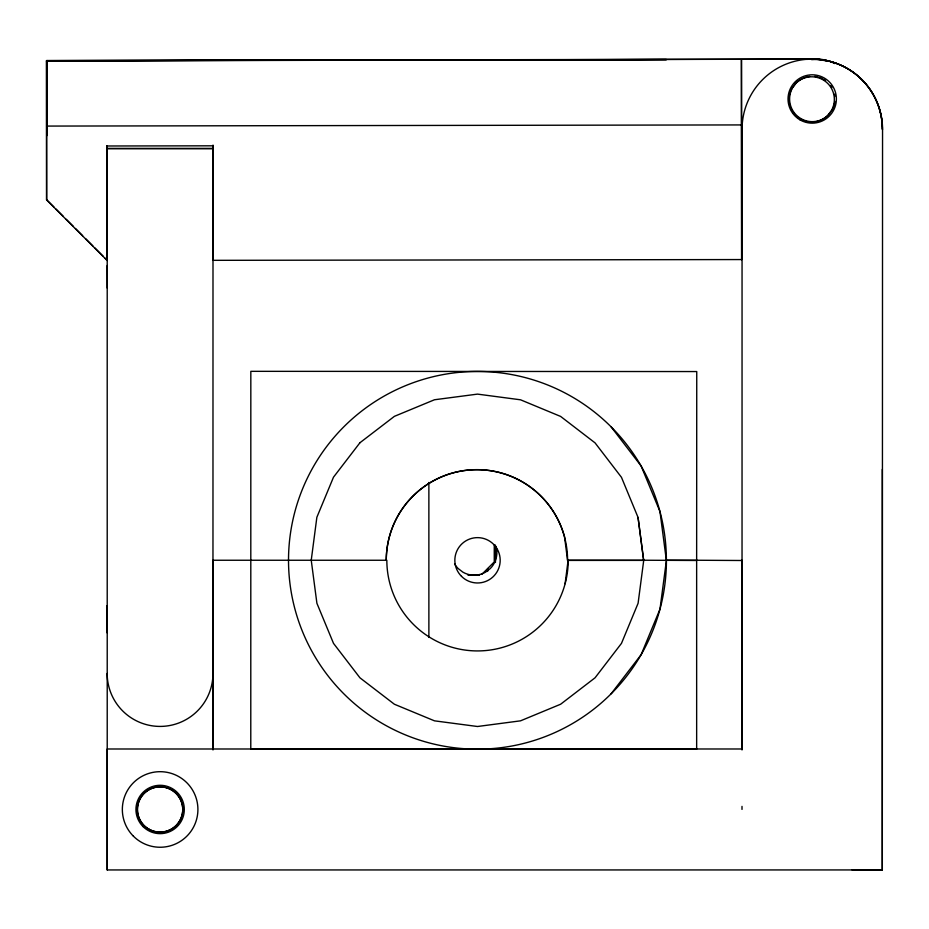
<?xml version="1.0" encoding="UTF-8"?>
<svg xmlns="http://www.w3.org/2000/svg" width="929" height="929" viewBox="0 0 929 929"><rect width="100%" height="100%" fill="white"/><g stroke="black" fill="none" stroke-linecap="round" stroke-linejoin="round"><path stroke-width="1.39" d="M806.767 59.386A70.163 70.163 0 0 1 882.55 129.317L882.295 869.939L107.218 869.95L107.207 145.632M107.23 605.766L107.195 632.939L107.183 605.871M212.973 748.774L212.973 679.308M213.008 145.11L212.962 673.537A52.895 52.895 0 0 1 160.067 726.42A52.895 52.895 0 0 1 107.183 673.513L107.23 673.397M611.119 426.852L641.126 465.998L659.973 511.565L666.383 560.477A188.935 188.935 0 0 0 477.529 371.449A188.935 188.935 0 0 0 288.513 560.28A188.935 188.935 0 0 0 477.506 749.169A188.935 188.935 0 0 0 666.43 560.233L696.645 560.245L696.657 749.169L250.784 749.18L250.83 371.333L696.75 371.554L696.645 560.477L643.739 560.233L638.095 603.269L621.478 643.367L595.059 677.798L560.628 704.228L520.53 720.834L477.494 726.501L434.47 720.834L394.372 704.228L359.941 677.81L333.511 643.379L316.905 603.281L311.238 560.245L316.87 517.267L333.499 477.181L359.929 442.761M834.881 63.578A42.734 42.734 0 0 0 812.143 59.084A70.151 70.151 0 0 0 742.062 129.201L742.027 748.983L107.218 748.995L107.23 869.927M565.111 583.714L568.107 560.245L644.436 560.315M666.43 560.233L659.985 609.134L641.115 654.701L611.096 693.835M212.741 145.818L106.905 145.992L107.125 260.445L46.601 199.932L46.543 60.699L666.499 59.595L46.787 60.617L46.914 135.622M107.207 265.52L107.253 288.095M46.787 60.617L812.143 59.084A70.151 70.151 0 0 1 882.364 129.201M46.601 199.932L46.543 60.699M107.125 260.445L105.198 258.274M481.93 574.25L494.263 561.917L494.263 544.58M46.45 60.977L812.143 59.084M741.609 259.597L741.458 59.828L741.667 259.563L212.892 260.329L212.764 145.725M359.918 442.761L394.384 416.355L434.482 399.76L477.518 394.117L520.554 399.807L560.64 416.436L595.059 442.878L621.466 477.32L638.049 517.43L643.681 560.466L638.037 517.43M106.905 145.992L107.125 148.756M741.586 149.43L742.225 149.372M46.578 126.077L741.586 124.927M107.207 148.524L213.008 148.512M107.195 148.559L212.996 148.57M696.645 560.245L741.981 560.501M567.584 560.419L564.565 536.95A90.682 90.682 0 0 0 386.267 560.326A90.682 90.682 0 0 1 476.937 469.691A90.682 90.682 0 0 1 567.584 560.419L643.878 560.384M467.984 575.202L479.573 575.202M852.09 869.927L882.318 869.95L882.318 469.389M882.55 129.317L882.387 129.27A70.163 70.163 0 0 0 823.5 60.025M46.729 199.805L53.917 206.981M55.961 209.037L63.149 216.213M66.226 219.29L73.403 226.467M75.458 228.522L82.635 235.699M85.712 238.776L92.888 245.964M94.944 248.008L103.154 256.218M46.868 60.501L46.914 72.044M742.05 129.201L742.062 144.355M741.981 560.245L742.004 749.947M742.004 806.384L742.004 809.403M495.436 545.068L495.436 562.475M487.632 568.548L487.632 571.44M428.873 482.441L428.884 637.457M212.996 749.958L212.985 560.245L386.836 560.257A90.682 90.682 0 0 0 476.832 650.927A90.682 90.682 0 0 0 568.2 561.627M834.846 101.273A22.668 22.668 0 0 1 834.207 104.768M833.882 105.906A22.668 22.668 0 0 1 831.954 110.249L828.366 114.952A22.668 22.668 0 0 1 792.623 87.686L796.223 82.983A22.668 22.668 0 0 1 809.867 76.422M814.594 76.41A22.668 22.668 0 0 1 818.101 77.049M819.239 77.386A22.668 22.668 0 0 1 822.537 78.744M823.57 79.302A22.668 22.668 0 0 1 825.567 80.591M830.596 85.596A22.668 22.668 0 0 1 831.896 87.581M834.451 94.189A22.668 22.668 0 0 1 834.834 96.535M811.598 59.63A42.734 42.734 0 0 1 827.065 61.244M496.121 546.658A22.668 22.668 0 0 1 490.257 568.56L485.553 572.159A22.668 22.668 0 0 1 462.886 572.159L458.194 568.56A22.668 22.668 0 0 1 454.583 563.868M806.604 59.34A70.163 70.163 0 0 1 817.857 59.34M795.619 83.459L792.019 88.162A22.668 22.668 0 0 0 827.762 115.428L831.35 110.725A22.668 22.668 0 0 0 795.619 83.459M148.768 829.109A22.668 22.668 0 0 0 182.781 809.484A22.668 22.668 0 0 0 148.768 789.847A22.668 22.668 0 0 0 148.768 829.109A22.668 22.668 0 0 0 182.746 809.531A22.668 22.668 0 0 0 148.733 789.894A22.668 22.668 0 0 0 148.733 829.167M461.492 576.34A22.668 22.668 0 0 0 499.419 566.167A22.668 22.668 0 0 0 471.653 538.402A22.668 22.668 0 0 0 461.492 576.34M143.02 826.566A24.189 24.189 0 0 0 183.477 815.732A24.189 24.189 0 0 0 153.866 786.108A24.189 24.189 0 0 0 143.02 826.566M133.404 836.181A37.787 37.787 0 0 0 196.623 819.25A37.787 37.787 0 0 0 150.335 772.974A37.787 37.787 0 0 0 133.404 836.181M800.113 119.922A24.189 24.189 0 0 0 836.39 98.985A24.189 24.189 0 0 0 800.113 78.036A24.189 24.189 0 0 0 800.113 119.922"/></g></svg>
